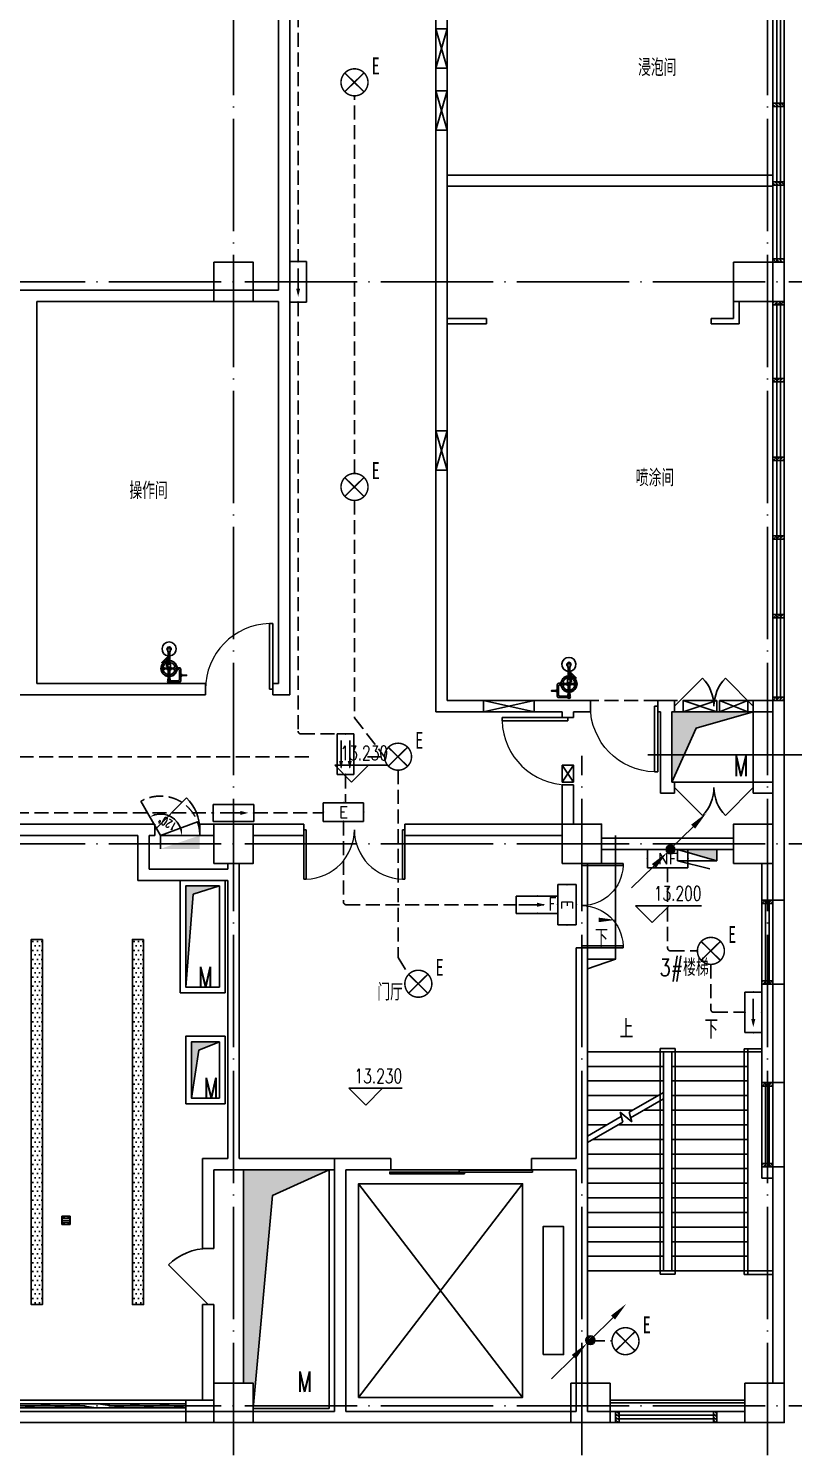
# Model space of a CAD drawing. Extents: x -621157 to 1764546, y -106808 to 741893.
# Drawn here: x 55231 to 68848, y 199256 to 224510 of the extents above; entities that cross this region are included whole.
import ezdxf
from ezdxf.enums import TextEntityAlignment as Align

# ---------------------------------------------------------------- set-up
doc = ezdxf.new("R2010")
doc.units = 0
doc.header["$LTSCALE"] = 1000
doc.header["$MEASUREMENT"] = 0
for name, pattern in [('DASH', [0.35, 0.25, -0.1]), ('XREF-A-101-平面图_t3$0$DASH', [0.35, 0.25, -0.1]), ('XREF-A-101-平面图_t3$0$DOTE', [2.42, 2, -0.2, 0.02, -0.2])]:
    doc.linetypes.add(name, pattern=pattern)
for name, color, linetype in [('0-底图', 7, 'Continuous'), ('E-EQUIP-LGT', 3, 'Continuous'), ('EQUIP-照明', 3, 'Continuous'), ('T-EQUP-JT', 7, 'Continuous'), ('TEL_TEXT', 7, 'Continuous'), ('WIRE-应急', 4, 'DASH'), ('WIRE-照明', 4, 'Continuous'), ('XREF-A-101-平面图_t3$0$1212121', 8, 'Continuous'), ('XREF-A-101-平面图_t3$0$A-COLUMN', 8, 'Continuous'), ('XREF-A-101-平面图_t3$0$A-DIM_ELEV', 8, 'Continuous'), ('XREF-A-101-平面图_t3$0$A-DOTE', 8, 'Continuous'), ('XREF-A-101-平面图_t3$0$A-GROUND', 8, 'Continuous'), ('XREF-A-101-平面图_t3$0$A-LEAD-AROW', 8, 'Continuous'), ('XREF-A-101-平面图_t3$0$A-PUB_HATCH', 8, 'Continuous'), ('XREF-A-101-平面图_t3$0$A-RAIL', 8, 'Continuous'), ('XREF-A-101-平面图_t3$0$A-ROOM-CH', 8, 'Continuous'), ('XREF-A-101-平面图_t3$0$A-SEE', 8, 'Continuous'), ('XREF-A-101-平面图_t3$0$A-STAIR', 8, 'Continuous'), ('XREF-A-101-平面图_t3$0$A-WALL', 8, 'Continuous'), ('XREF-A-101-平面图_t3$0$A-WALL-FILL', 8, 'Continuous'), ('XREF-A-101-平面图_t3$0$A-WINDOW', 8, 'Continuous'), ('XREF-A-101-平面图_t3$0$DIM_SYMB', 8, 'Continuous'), ('XREF-A-101-平面图_t3$0$EQUIP_消火栓', 8, 'Continuous'), ('XREF-A-101-平面图_t3$0$HANDRAIL', 8, 'Continuous'), ('XREF-A-101-平面图_t3$0$I-WALL-GYPSUM', 8, 'Continuous'), ('XREF-A-101-平面图_t3$0$M-HOLE', 8, 'Continuous'), ('XREF-A-101-平面图_t3$0$P-EQUIPMENT', 8, 'Continuous'), ('XREF-A-101-平面图_t3$0$PUB_TEXT', 8, 'Continuous'), ('XREF-A-101-平面图_t3$0$STAIR', 8, 'Continuous'), ('XREF-A-101-平面图_t3$0$家具-实验室家具', 8, 'Continuous'), ('XREF-A-101-平面图_t3$0$水-尺寸', 8, 'Continuous'), ('设备-照明', 3, 'Continuous')]:
    doc.layers.add(name, color=color, linetype=linetype)
doc.styles.add('_TEL_DIM', font='SIMPLEX', dxfattribs={"width": 0.8, "height": 3.5, "bigfont": 'HZTXT'})
doc.styles.get("Standard").update_dxf_attribs({"font": 'romans.shx', "bigfont": 'HZDXC.SHX'})
doc.styles.add('STYLE1', font='simhei.ttf')
doc.styles.add('XREF-A-101-平面图_t3$0$-HZDXCROMANS', font='ROMANS.shx', dxfattribs={"bigfont": 'HZDXC.shx'})
doc.styles.add('XREF-A-101-平面图_t3$0$_TCH_DIM', font='SIMPLEX', dxfattribs={"bigfont": 'GBCBIG'})
doc.styles.add('XREF-A-101-平面图_t3$0$A-DIM_T3', font='SIMPLEX', dxfattribs={"width": 0.705882, "bigfont": 'GBCBIG'})
doc.styles.add('XREF-A-101-平面图_t3$0$A-STANDARD', font='SIMPLEX', dxfattribs={"bigfont": 'GBCBIG'})
doc.styles.add('XREF-A-101-平面图_t3$0$hzdxcROMANS', font='ROMANS', dxfattribs={"width": 0.8, "bigfont": 'HZDXC'})
doc.dimstyles.new('XREF-A-101-平面图_t3$0$A-DIM-ANGLE-50', dxfattribs={"dimscale": 50, "dimtxt": 2.975, "dimasz": 2, "dimexe": 2.5, "dimexo": 3, "dimgap": 1, "dimtad": 3, "dimdec": 0, "dimzin": 0, "dimdsep": 46, "dimtxsty": 'XREF-A-101-平面图_t3$0$A-DIM_T3', "dimcen": 0.09, "dimclrt": 7, "dimazin": 2, "dimtfac": 1, "dimtdec": 0, "dimtix": 1, "dimtmove": 2, "dimatfit": 3, "dimfxl": 0, "dimtolj": 1, "dimtzin": 0, "dimarcsym": 0})

# ---------------------------------------------------------------- blocks, each defined once
blk = doc.blocks.new('XREF-A-101-平面图_t3$0$G$C869EB286')
at = {"layer": 'XREF-A-101-平面图_t3$0$A-WINDOW'}
h = blk.add_hatch(dxfattribs=at)
h.set_pattern_fill('ANSI31', color=256, scale=25)
h.set_pattern_definition([(45, (-143.957, -89940), (-28.0633, 28.0633), [])])
h.paths.add_polyline_path([(0, 60), (200, 60), (200, 0), (0, 0)])
blk.add_lwpolyline([(0, 60), (200, 60), (200, 0), (0, 0)], close=True, dxfattribs=at)
blk = doc.blocks.new('XREF-A-101-平面图_t3$0$柱网3F')
at = {"layer": 'XREF-A-101-平面图_t3$0$A-COLUMN'}
for points in [[(56650, -20350), (57350, -20350), (57350, -19650), (56650, -19650)], [(65900, -20350), (66600, -20350), (66600, -19650), (65900, -19650)], [(56650, -30350), (57350, -30350), (57350, -29650), (56650, -29650)], [(62850, -30350), (63550, -30350), (63550, -29650), (62850, -29650)], [(65900, -30350), (66600, -30350), (66600, -29650), (65900, -29650)], [(56650, -39600), (56650, -40300), (57350, -40300), (57350, -39600)], [(63000, -39600), (63000, -40300), (63700, -40300), (63700, -39600)], [(66100, -39600), (66100, -40300), (66800, -40300), (66800, -39600)]]:
    blk.add_lwpolyline(points, close=True, dxfattribs=at)
blk = doc.blocks.new('XREF-A-101-平面图_t3$0$G$C979D3256')
at = {"layer": 'XREF-A-101-平面图_t3$0$DIM_SYMB'}
for points in [[(-2525, 6430, 0, 0, 0), (-2525, 5560, 80, 0, 0), (-2525, 5260, 0, 0, 0)], [(-1025, 6430, 0, 0, 0), (-1025, 1150, 0, 0, 0), (-2525, 1150, 0, 0, 0), (-2525, 4700, 80, 0, 0), (-2525, 5000, 0, 0, 0)]]:
    blk.add_lwpolyline(points, format="xyseb", dxfattribs=at)
at = {"layer": 'XREF-A-101-平面图_t3$0$HANDRAIL'}
for p, q in [((-410, 2336), (-410, 6349)), ((-410, 6349), (-350, 6349)), ((-350, 2336), (-350, 6349)), ((-410, 2336), (-350, 2336))]:
    blk.add_line(p, q, dxfattribs=at)
blk.add_lwpolyline([(-350, 6300), (-100, 6300), (-100, 6349), (-350, 6349)], close=True, dxfattribs=at)
blk.add_lwpolyline([(-350, 2336), (100, 2336), (100, 2400), (-350, 2400)], dxfattribs=at)
at = {"layer": 'XREF-A-101-平面图_t3$0$STAIR'}
for p, q in [((-1640, 6360), (-1910, 6360)), ((-1910, 6360), (-1910, 2340)), ((-1640, 2340), (-1640, 6360)), ((-3200, 6300), (-3200, 4798)), ((-1850, 6300), (-3200, 6300)), ((-1850, 6300), (-1700, 6300)), ((-1850, 6300), (-1850, 5577)), ((-1700, 6300), (-1850, 6300)), ((-1850, 6300), (-1850, 2400)), ((-1700, 2400), (-1700, 6300)), ((-1700, 6300), (-350, 6300)), ((-1700, 2400), (-1700, 6300)), ((-350, 2400), (-350, 6300)), ((-1850, 6040), (-3200, 6040)), ((-1700, 6040), (-350, 6040)), ((-1850, 5780), (-3200, 5780)), ((-1850, 5577), (-2461, 5225)), ((-1700, 5780), (-350, 5780)), ((-1950, 5520), (-3200, 5520)), ((-1850, 5462), (-2434, 5125)), ((-1850, 5462), (-1850, 2400)), ((-1700, 5520), (-350, 5520)), ((-2400, 5260), (-3200, 5260)), ((-2599, 5145), (-3200, 4798)), ((-2414, 5053), (-2620, 5225)), ((-2620, 5225), (-2572, 5045)), ((-2461, 5225), (-2414, 5053)), ((-1850, 5260), (-2200, 5260)), ((-1700, 5260), (-350, 5260)), ((-2572, 5045), (-3200, 4683)), ((-2850, 5000), (-3200, 5000)), ((-1850, 5000), (-2650, 5000)), ((-1700, 5000), (-350, 5000)), ((-3200, 4683), (-3200, 2400)), ((-1850, 4740), (-3100, 4740)), ((-1700, 4740), (-350, 4740)), ((-1850, 4480), (-3200, 4480)), ((-1700, 4480), (-350, 4480)), ((-1850, 4220), (-3200, 4220)), ((-1700, 4220), (-350, 4220)), ((-1850, 3960), (-3200, 3960)), ((-1700, 3960), (-350, 3960)), ((-1850, 3700), (-3200, 3700)), ((-1700, 3700), (-350, 3700)), ((-1850, 3440), (-3200, 3440)), ((-1700, 3440), (-350, 3440)), ((-1850, 3180), (-3200, 3180)), ((-1700, 3180), (-350, 3180)), ((-1850, 2920), (-3200, 2920)), ((-1700, 2920), (-350, 2920)), ((-1850, 2660), (-3200, 2660)), ((-1700, 2660), (-350, 2660)), ((-1850, 2400), (-3200, 2400)), ((-1910, 2340), (-1640, 2340)), ((-1850, 2400), (-1700, 2400)), ((-1700, 2400), (-350, 2400))]:
    blk.add_line(p, q, dxfattribs=at)
blk.add_lwpolyline([(-350, 6300), (-100, 6300)], dxfattribs=at)
at = {"layer": 'XREF-A-101-平面图_t3$0$PUB_TEXT', "style": 'XREF-A-101-平面图_t3$0$_TCH_DIM'}
for s, p in [('上', (-2629, 6535)), ('下', (-1120, 6535))]:
    blk.add_text(s, height=338, dxfattribs=at).set_placement(p)
blk = doc.blocks.new('XREF-A-101-平面图_t3$0$ROOM')
at = {"layer": 'XREF-A-101-平面图_t3$0$A-ROOM-CH', "style": 'XREF-A-101-平面图_t3$0$-HZDXCROMANS', "width": 0.6}
for tag, p in [('中文房间名称', (0, -1000)), ('英文房间名称', (0, -1500))]:
    blk.add_attdef(tag, text='', height=300, dxfattribs=at).set_placement(p, align=Align.CENTER)
blk = doc.blocks.new('*D25269')
at = {"layer": 'Defpoints', "color": 0}
for p in [(453, 823), (240, 700), (240, 454), (484, 409)]:
    blk.add_point(p, dxfattribs=at)
at = {"layer": 'XREF-A-101-平面图_t3$0$水-尺寸', "color": 0, "linetype": 'ByBlock', "lineweight": -2}
for p, q in [((583, 898), (677, 952)), ((240, 304), (240, 195))]:
    blk.add_line(p, q, dxfattribs=at)
blk.add_arc((240, 700), 380, 285.1271, 14.8729, dxfattribs=at)
at = {"layer": 'XREF-A-101-平面图_t3$0$水-尺寸', "color": 0}
for points in [[(623, 804), (592, 791), (569, 890)], [(337, 350), (341, 317), (240, 320)]]:
    blk.add_solid(points, dxfattribs=at)
at = {"layer": 'XREF-A-101-平面图_t3$0$水-尺寸', "color": 7, "insert": (461, 572), "char_height": 148.8, "attachment_point": 5, "rotation": 60, "style": 'XREF-A-101-平面图_t3$0$A-DIM_T3'}
blk.add_mtext('\\A1;120%%d', dxfattribs=at)
blk = doc.blocks.new('XREF-A-101-平面图_t3$0$$TWTSYS$00000508')
for p, q in [((-0.5, 0.5), (0.324, 1.224)), ((-0.5, 0.5), (-0.5, -0.5)), ((-0.5, -0.5), (0.5, 0.5)), ((0.5, 0.5), (-0.5, 0.5)), ((0.5, -0.5), (0.5, 0.5)), ((-0.5, -0.5), (0.5, -0.5))]:
    blk.add_line(p, q)
blk.add_solid([(0.5, -0.5), (0.5, 0.5), (-0.5, -0.5)])
blk = doc.blocks.new('XREF-A-101-平面图_t3$0$地漏1')
for p, q in [((-75, -75), (-75, 75)), ((75, 75), (-75, 75)), ((-40, 75), (-40, -75)), ((0, 75), (0, -75)), ((40, 75), (40, -75)), ((75, -75), (75, 75)), ((75, -75), (-75, -75))]:
    blk.add_line(p, q)
blk.add_circle((0, 0), 75)
blk = doc.blocks.new('XREF-A-101-平面图_t3$0$G$C763C4DB6')
at = {"layer": 'XREF-A-101-平面图_t3$0$PUB_TEXT', "zscale": 0.5, "rotation": 270}
blk.add_blockref('XREF-A-101-平面图_t3$0$地漏1', (0, 100000), dxfattribs=at)
blk = doc.blocks.new('XREF-A-101-平面图_t3$0$轴网(3)')
at = {"layer": 'XREF-A-101-平面图_t3$0$A-DOTE', "linetype": 'XREF-A-101-平面图_t3$0$DOTE'}
for p, q in [((57000, -3300), (57000, 43300)), ((66500, -3300), (66500, 43300)), ((-3300, 20000), (69800, 20000)), ((63200, -3300), (63200, 11562.8)), ((-3300, 10000), (69800, 10000)), ((-3300, 0), (69800, 0))]:
    blk.add_line(p, q, dxfattribs=at)
blk = doc.blocks.new('XREF-A-101-平面图_t3$0$Shower_plan')
at = {"layer": 'XREF-A-101-平面图_t3$0$1212121'}
for p, q in [((-20, -112), (-20, -94)), ((-16, -314), (-16, -120)), ((16, -314), (16, -120)), ((20, -112), (20, -94)), ((164, -90), (164, -66)), ((184, -114), (208, -114)), ((212, -177), (208, -177)), ((212, -199), (208, -199)), ((215, -184), (220, -184)), ((215, -193), (220, -193)), ((-94, -290), (-90, -290)), ((-75, -301), (-18, -302)), ((-75, -315), (-22, -315)), ((-34, -355), (-31, -355)), ((-34, -361), (-31, -361)), ((-16, -607), (-16, -396)), ((16, -607), (16, -396)), ((75, -302), (17, -302)), ((75, -316), (22, -316)), ((94, -327), (90, -327)), ((160, -297), (160, -321)), ((184, -274), (208, -274))]:
    blk.add_line(p, q, dxfattribs=at)
for points in [[(-22, -120), (-22, -112), (22, -112), (22, -120)], [(-37, -500), (-34, -500), (-34, -346), (-37, -346)], [(24, -388), (-24, -388), (-24, -338), (-22, -336), (22, -336), (24, -338)]]:
    blk.add_lwpolyline(points, close=True, dxfattribs=at)
for points in [[(143, -321), (184, -321, 0.414214), (208, -297), (208, -90, 0.414214), (184, -66), (23, -66)], [(143, -297), (160, -297, 0.414214), (184, -273), (184, -114, 0.414214), (160, -90), (23, -90)], [(-16, -530), (-128, -419, -1), (-122, -414)], [(-122, -414), (-53, -483, -1)], [(-111, -308, -0.092425), (-109, -301, -0.095768), (-106, -295, -0.100909), (-101, -292, -0.104872), (-94, -290, -0.001591), (-94, -290, -0.100909)], [(-93, -325, -0.034962), (-95, -325, -0.104872), (-101, -324, -0.100909), (-106, -320, -0.095768), (-110, -314, -0.092425), (-111, -308, -0.092425)], [(-37, -491), (-54, -491, -1), (-54, -483), (-37, -483)], [(-45, -491), (-16, -519, -1)], [(-37, -349, 0.153738), (-38, -347), (-43, -347, 0.078248), (-44, -349), (-44, -364, 0.153738), (-43, -367), (-38, -367, 0.153738), (-37, -364)], [(-23, -388), (-23, -395, 0.154019), (-19, -396), (19, -396, 0.154019), (23, -395), (23, -388)], [(92, -292, -0.034962), (94, -292, -0.104872), (100, -293, -0.100909), (106, -297, -0.095768), (109, -303, -0.092425), (110, -310, -0.092425)], [(110, -310, -0.092425), (109, -316, -0.095768), (105, -322, -0.100909), (100, -326, -0.104872), (94, -327, -0.001591), (94, -327, -0.100909)]]:
    blk.add_lwpolyline(points, format="xyb", dxfattribs=at)
for points in [[(212, -177), (214, -177), (215, -179), (215, -198), (214, -199)], [(212, -199), (214, -199), (215, -198), (215, -179), (214, -177)], [(-34, -491), (-28, -491), (-28, -483), (-34, -483)], [(-24, -371), (-31, -371), (-31, -346), (-24, -346)], [(-22, -336), (-22, -314), (22, -314), (22, -336)], [(-31, -657), (-20, -637)], [(20, -637), (31, -657), (16, -684), (-16, -684), (-31, -657)]]:
    blk.add_lwpolyline(points, dxfattribs=at)
for points in [[(221, -201), (229, -201, 0.414214), (231, -199), (231, -194, -0.414214), (232, -193), (313, -193, 0.414214), (313, -192), (313, -185, 0.414214), (313, -184), (232, -184, -0.414214), (231, -183), (231, -177, 0.414214), (229, -176), (221, -176, 0.414214), (220, -177), (220, -199, 0.414214)], [(-106, -308, -0.092425), (-105, -301, -0.095768), (-102, -295, -0.100909), (-96, -292, -0.104872), (-90, -290, -0.104872), (-84, -292, -0.100909), (-79, -296, -0.095768), (-75, -301, -0.092425), (-74, -308, -0.092425), (-75, -315, -0.095768), (-79, -320, -0.100909), (-84, -324, -0.104872), (-90, -325, -0.104872), (-97, -324, -0.100909), (-102, -320, -0.095768), (-105, -314, -0.092425)], [(106, -310, -0.092425), (105, -316, -0.095768), (101, -322, -0.100909), (96, -326, -0.104872), (90, -327, -0.104872), (84, -325, -0.100909), (78, -322, -0.095768), (75, -316, -0.092425), (74, -309, -0.092425), (75, -303, -0.095768), (78, -297, -0.100909), (84, -293, -0.104872), (90, -292, -0.104872), (96, -293, -0.100909), (101, -297, -0.095768), (105, -303, -0.092425)], [(-20, -657), (-20, -607), (20, -607), (20, -657, -1)]]:
    blk.add_lwpolyline(points, format="xyb", close=True, dxfattribs=at)
for centre, radius in [((0, -78), 26.3), ((0, -78), 16.4), ((-60, -481), 3.91)]:
    blk.add_circle(centre, radius, dxfattribs=at)
for centre, radius, start, end in [((0, -309), 144, 96.5663, 263.4343), ((0, -309), 139, 96.804, 263.1966), ((0, -309), 111, 98.3801, 261.6205), ((0, -309), 144, 276.5663, 83.4343), ((0, -309), 139, 276.804, 83.1966), ((0, -309), 111, 278.6256, 81.375), ((0, -309), 36, 116.7475, 168.6934), ((0, -309), 36, 190.3072, 231.764), ((0, -309), 18.8, 149.7809, 195.9711), ((0, -309), 36, 10.3072, 62.4104), ((0, -309), 18.8, 344.0295, 27.2237), ((0, -309), 36, 308.7702, 348.6934), ((0, -657), 125, 97.5816, 82.419), ((0, -657), 37.5, 121.3804, 58.6121)]:
    blk.add_arc(centre, radius, start, end, dxfattribs=at)
blk = doc.blocks.new('XREF-A-101-平面图_t3$0$G$C45C07046')
at = {"layer": 'XREF-A-101-平面图_t3$0$家具-实验室家具', "color": 252, "xscale": -1, "rotation": 179.9999999870604}
blk.add_blockref('XREF-A-101-平面图_t3$0$Shower_plan', (155853, 212810), dxfattribs=at)
at = {"layer": 'XREF-A-101-平面图_t3$0$家具-实验室家具', "color": 252, "rotation": 179.9990564735531}
blk.add_blockref('XREF-A-101-平面图_t3$0$Shower_plan', (162969, 212535), dxfattribs=at)
blk = doc.blocks.new('XREF-A-101-平面图_t3$0$WINDOW2DLIB$SYSLIB$00000001')
at = {"color": 0}
for points in [[(-0.5, 0.5), (-0.5, -0.5)], [(-0.5, 0.5), (0.5, 0.5)], [(0.5, -0.5), (0.5, 0.5)], [(0.5, 0.1667), (-0.5, 0.1667)], [(0.5, -0.1667), (-0.5, -0.1667)], [(-0.5, -0.5), (0.5, -0.5)]]:
    blk.add_lwpolyline(points, dxfattribs=at)
blk = doc.blocks.new('XREF-A-101-平面图_t3$0$DOOR2DLIB$SYSLIB$00000108')
at = {"color": 0}
for p, q in [((-0.5, 0), (-0.5, 0.4875)), ((-0.475, 0.4875), (-0.5, 0.4875)), ((-0.475, 0), (-0.475, 0.4875)), ((0.475, 0), (0.475, 0.4875)), ((0.475, 0.4875), (0.5, 0.4875)), ((0.5, 0), (0.5, 0.4875)), ((-0.5, 0), (-0.475, 0)), ((0.5, 0), (0.475, 0))]:
    blk.add_line(p, q, dxfattribs=at)
at = {"color": 0, "lineweight": 13}
for centre, start, end in [((-0.4875, 0), 0, 88.53072), ((0.4875, 0), 91.46928, 180)]:
    blk.add_arc(centre, 0.4875, start, end, dxfattribs=at)
blk = doc.blocks.new('*U25219')
at = {"color": 0}
blk.add_line((-1250, 100), (1250, 100), dxfattribs=at)
for points in [[(59, 170), (-1270, 170), (-1270, 140), (59, 140)], [(1270, 110), (-32, 110), (-32, 140), (1270, 140)]]:
    blk.add_lwpolyline(points, close=True, dxfattribs=at)
blk = doc.blocks.new('*U25218')
at = {"color": 0, "xscale": 0.0004, "yscale": 0.0004, "zscale": 0.0004}
blk.add_blockref('*U25219', (0, 0), dxfattribs=at)
blk = doc.blocks.new('XREF-A-101-平面图_t3$0$WINDOW2DLIB$SYSLIB$00000012')
at = {"color": 0}
for points in [[(-0.5, 0.5), (-0.5, -0.5)], [(0.5, 0.5), (-0.5, 0.5)], [(0.5, -0.5), (0.5, 0.5)], [(-0.5, 0.1667), (0.5, 0.1667)], [(-0.3839, -0.1667), (-0.448, 0.1667)], [(-0.3159, -0.1667), (-0.38, 0.1667)], [(-0.2479, -0.1667), (-0.312, 0.1667)], [(-0.1799, -0.1667), (-0.244, 0.1667)], [(-0.1119, -0.1667), (-0.176, 0.1667)], [(-0.0439, -0.1667), (-0.108, 0.1667)], [(0.0241, -0.1667), (-0.04, 0.1667)], [(0.0921, -0.1667), (0.028, 0.1667)], [(0.16, -0.1667), (0.0959, 0.1667)], [(0.228, -0.1667), (0.1639, 0.1667)], [(0.296, -0.1667), (0.2319, 0.1667)], [(0.364, -0.1667), (0.2999, 0.1667)], [(0.432, -0.1667), (0.3679, 0.1667)], [(0.5, -0.1667), (0.4359, 0.1667)], [(-0.4519, -0.1667), (-0.5, 0.0836)], [(-0.5, -0.1667), (0.5, -0.1667)], [(0.5, -0.5), (-0.5, -0.5)]]:
    blk.add_lwpolyline(points, dxfattribs=at)
blk = doc.blocks.new('XREF-A-101-平面图_t3$0$DOOR2DLIB$SYSLIB$00000107')
at = {"color": 0}
for p, q in [((0.45, 0.975), (0.5, 0.975)), ((0.45, 0), (0.45, 0.975)), ((0.5, 0), (0.5, 0.975)), ((0.5, 0), (0.45, 0))]:
    blk.add_line(p, q, dxfattribs=at)
at = {"color": 0, "lineweight": 13}
blk.add_arc((0.475, 0), 0.975, 91.4693, 180, dxfattribs=at)
blk = doc.blocks.new('XREF-A-101-平面图_t3$0$DOOR2DLIB$SYSLIB$00000101')
at = {"color": 0}
blk.add_line((0.5, 0), (-0.207, 0.707), dxfattribs=at)
blk.add_arc((0.5, 0), 1, 135, 180, dxfattribs=at)
blk = doc.blocks.new('XREF-A-101-平面图_t3$0$DOOR2DLIB$SYSLIB$00000103')
at = {"color": 0}
for p, q in [((-0.5, 0), (-0.146, 0.354)), ((0.5, 0), (0.146, 0.354))]:
    blk.add_line(p, q, dxfattribs=at)
for centre, start, end in [((-0.5, 0), 0, 45), ((0.5, 0), 135, 180)]:
    blk.add_arc(centre, 0.5, start, end, dxfattribs=at)
blk = doc.blocks.new('HC002633132082')
at = {"layer": 'EQUIP-照明', "color": 0, "linetype": 'Continuous', "const_width": 0.267}
blk.add_lwpolyline([(-2.37, 0, 1), (2.43, 0, 1)], format="xyb", close=True, dxfattribs=at)
for points in [[(-1.7, 1.67), (1.7, -1.67)], [(-1.7, -1.67), (-1.7, -1.67), (1.7, 1.67)]]:
    blk.add_lwpolyline(points, dxfattribs=at)
at = {"layer": 'EQUIP-照明', "color": 0}
blk.add_point((0, 0), dxfattribs=at)
at = {"color": 0, "width": 0.7}
blk.add_attdef('PSFHATT', (4.48, -2.4), '', height=0.025, dxfattribs=at)
at = {"layer": 'EQUIP-照明', "color": 0, "style": 'STYLE1', "width": 0.7}
blk.add_text('E', height=3, dxfattribs=at).set_placement((3.81, 1.42), align=Align.CENTER)
at = {"layer": 'EQUIP-照明', "color": 0, "style": '_TEL_DIM', "flags": 1}
blk.add_attdef('A', text='', height=0.0001, dxfattribs=at).set_placement((0.03, 0), align=Align.MIDDLE_CENTER)
blk = doc.blocks.new('HC002631130701')
at = {"layer": 'WIRE-照明', "color": 0}
for p, q in [((-3.6, 3), (3.6, 3)), ((-3.6, 0), (-3.6, 3)), ((3.6, 3), (3.6, 0)), ((3.6, 0), (-3.6, 0)), ((-2.4, 1.5), (1.2, 1.5))]:
    blk.add_line(p, q, dxfattribs=at)
for p in [(0, 3), (-3.6, 1.5), (0, 0), (3.6, 1.5)]:
    blk.add_point(p, dxfattribs=at)
blk.add_solid([(1.2, 1.86), (2.64, 1.5), (1.2, 1.14)], dxfattribs=at)
at = {"color": 0, "width": 0.7}
blk.add_attdef('PSFHATT', (3.62, 0), '', height=0.025, dxfattribs=at)
at = {"layer": 'TEL_TEXT', "color": 0, "style": '_TEL_DIM', "flags": 1}
blk.add_attdef('A', text='', height=0.0001, dxfattribs=at).set_placement((0, 3), align=Align.MIDDLE_CENTER)
blk = doc.blocks.new('HC002649110740')
at = {"layer": 'EQUIP-照明', "color": 0}
for p, q in [((3.6, 3.3), (-3.6, 3.3)), ((-3.6, 3.3), (-3.6, 0)), ((3.6, 0), (3.6, 3.3)), ((-3.6, 0), (3.6, 0))]:
    blk.add_line(p, q, dxfattribs=at)
for p in [(0, 3.3), (-3.6, 1.65), (0, 0), (3.6, 1.65)]:
    blk.add_point(p, dxfattribs=at)
at = {"color": 0, "width": 0.7}
blk.add_attdef('PSFHATT', (9.31, 0), '', height=0.025, dxfattribs=at)
at = {"layer": 'EQUIP-照明', "color": 0, "style": '_TEL_DIM'}
blk.add_attdef('$TEXT$', text='', height=2, dxfattribs=at).set_placement((0, 1.65), align=Align.MIDDLE_CENTER)
at = {"layer": 'EQUIP-照明', "color": 0, "style": '_TEL_DIM', "flags": 1}
blk.add_attdef('A', text='', height=0.0001, dxfattribs=at).set_placement((0, 0), align=Align.MIDDLE_CENTER)
blk = doc.blocks.new('HC002651110953')
at = {"layer": 'E-EQUIP-LGT', "color": 0}
for p, q in [((-7.2, 1.5), (-7.2, -1.5)), ((0, 1.5), (-7.2, 1.5)), ((-6, 0.74), (-1.2, 0.74)), ((0, -1.5), (0, 1.5)), ((-7.2, -1.5), (0, -1.5)), ((-6, -0.8), (-1.2, -0.8))]:
    blk.add_line(p, q, dxfattribs=at)
for p in [(-7.2, 0), (0, 0)]:
    blk.add_point(p, dxfattribs=at)
for points in [[(-2.4, 0.38), (-0.96, 0.74), (-2.4, 1.1)], [(-2.4, -1.16), (-0.96, -0.8), (-2.4, -0.44)]]:
    blk.add_solid(points, dxfattribs=at)
at = {"color": 0, "width": 0.7}
blk.add_attdef('PSFHATT', (0.02, -1.5), '', height=0.025, dxfattribs=at)
at = {"layer": 'E-EQUIP-LGT', "color": 0, "style": '_TEL_DIM', "flags": 1}
for tag in ['A', 'REMARK']:
    blk.add_attdef(tag, text='', height=0.0001, dxfattribs=at).set_placement((-3.6, -1.5), align=Align.MIDDLE_CENTER)
blk = doc.blocks.new('$Equip$00002831')
at = {"color": 3, "linetype": 'Continuous'}
for p, q in [((0.699, 0.292), (-0.701, 0.292)), ((-0.701, 0.292), (-0.701, -0.292)), ((0.699, -0.292), (0.699, 0.292)), ((-0.701, -0.292), (0.699, -0.292)), ((0.233, -0.001), (-0.608, -0.001))]:
    blk.add_line(p, q, dxfattribs=at)
for p in [(0.027, 0.292), (-0.701, 0), (0.027, -0.292), (0.699, 0)]:
    blk.add_point(p, dxfattribs=at)
blk.add_solid([(0, -0.071), (0.28, -0.001), (0, 0.069)], dxfattribs=at)
at = {"color": 3, "linetype": 'Continuous', "width": 0.8}
blk.add_text('F', height=0.438, dxfattribs=at).set_placement((0.382, -0.193))
at = {"color": 3, "linetype": 'Continuous', "style": '_TEL_DIM', "flags": 1}
blk.add_attdef('A', text='', height=0.00002, dxfattribs=at).set_placement((0.027, 0.292), align=Align.MIDDLE_CENTER)
blk = doc.blocks.new('*X14702')
at = {"color": 0, "linetype": 'Continuous'}
for p, q in [((192.59, 446.72), (193.93, 448.06)), ((192.65, 447.21), (193.44, 448)), ((192.67, 446.38), (194.27, 447.98)), ((192.81, 446.1), (194.55, 447.84)), ((193.01, 445.87), (194.78, 447.64)), ((193.27, 445.7), (194.95, 447.39)), ((193.58, 445.59), (195.06, 447.07)), ((193.98, 445.57), (195.08, 446.67))]:
    blk.add_line(p, q, dxfattribs=at)
blk = doc.blocks.new('HC001445')
at = {"color": 4, "linetype": 'Continuous'}
for p, q in [((0.13, 0.06), (3.24, 3.23)), ((-5.47, -5.53), (-2.36, -2.36))]:
    blk.add_line(p, q, dxfattribs=at)
for points in [[(3.24, 3.23, 0.8, 0, 0), (5.19, 5.12, 0, 0, 0)], [(-2.36, -2.36, 0.8, 0, 0), (-0.41, -0.47, 0, 0, 0)]]:
    blk.add_lwpolyline(points, format="xyseb", dxfattribs=at)
blk.add_circle((0, 0), 0.625, dxfattribs=at)
at = {"color": 4, "linetype": 'Continuous', "xscale": 0.5, "yscale": 0.5, "zscale": 0.5}
blk.add_blockref('*X14702', (-96.92, -223.41), dxfattribs=at)
blk = doc.blocks.new('XREF-A-101-平面图_t3$0$单出口消火栓新-M')
for p, q in [((240, 700), (846.2, 1050)), ((240, 700), (0, 700)), ((479.4, 42.2), (240, 700)), ((240, 0), (240, 700))]:
    blk.add_line(p, q)
at = {"color": 0, "linetype": 'XREF-A-101-平面图_t3$0$DASH'}
blk.add_arc((240, 700), 700, 270, 30, dxfattribs=at)
blk.add_solid([(240, 0), (0, 0), (0, 700)])
at = {"layer": 'XREF-A-101-平面图_t3$0$水-尺寸', "linetype": 'ByBlock'}
dim = blk.add_angular_dim_3p(base=(484.1724, 409.0066), center=(240, 700), p1=(240, 453.7576), p2=(453.2522, 823.1212), dimstyle='XREF-A-101-平面图_t3$0$A-DIM-ANGLE-50', override={"dimtix": 0}, dxfattribs=at)
dim.commit()
dim.dimension.update_dxf_attribs({"geometry": '*D25269', "text_midpoint": (461.2607, 572.2551)})
blk = doc.blocks.new('XREF-A-101-平面图_t3$0$G$C156FCA62')
at = {"layer": 'XREF-A-101-平面图_t3$0$EQUIP_消火栓', "xscale": -700, "yscale": 200, "zscale": 700, "rotation": 180}
blk.add_blockref('XREF-A-101-平面图_t3$0$$TWTSYS$00000508', (65250, 209800), dxfattribs=at)
at = {"layer": 'XREF-A-101-平面图_t3$0$P-EQUIPMENT', "rotation": 89.99999999999987}
blk.add_blockref('XREF-A-101-平面图_t3$0$单出口消火栓新-M', (56400, 209910), dxfattribs=at)
blk = doc.blocks.new('XREF-A-101-平面图_t3$0$G$C646F86AA')
at = {"layer": 'XREF-A-101-平面图_t3$0$EQUIP_消火栓', "xscale": -700, "yscale": 200, "zscale": 700, "rotation": 180}
blk.add_blockref('XREF-A-101-平面图_t3$0$$TWTSYS$00000508', (65250, 209800), dxfattribs=at)
at = {"layer": 'XREF-A-101-平面图_t3$0$P-EQUIPMENT', "rotation": 89.99999999999987}
blk.add_blockref('XREF-A-101-平面图_t3$0$单出口消火栓新-M', (56400, 209910), dxfattribs=at)
blk = doc.blocks.new('XREF-A-101-平面图_t3')
at = {"layer": 'XREF-A-101-平面图_t3$0$A-PUB_HATCH'}
h = blk.add_hatch(color=256, dxfattribs=at)
h.dxf.hatch_style = 1
h.paths.add_polyline_path([(264800, 211100), (265231, 212055), (266250, 212350), (264800, 212350)])
h = blk.add_hatch(color=256, dxfattribs=at)
h.dxf.hatch_style = 1
h.paths.add_polyline_path([(256750, 209250), (256150, 209250), (256150, 207450), (256282, 209102)])
h = blk.add_hatch(dxfattribs=at)
h.set_pattern_fill('DOTS', color=256, scale=50)
h.set_pattern_definition([(0, (14195, 200800), (39.6875, 79.375), [0, -79.375])])
h.paths.add_polyline_path([(253600, 208300), (253400, 208300), (253400, 201800), (253600, 201800)])
h = blk.add_hatch(dxfattribs=at)
h.set_pattern_fill('DOTS', color=256, scale=50)
h.set_pattern_definition([(0, (15995, 200800), (39.6875, 79.375), [0, -79.375])])
h.paths.add_polyline_path([(255400, 208300), (255200, 208300), (255200, 201800), (255400, 201800)])
h = blk.add_hatch(color=256, dxfattribs=at)
h.dxf.hatch_style = 1
h.paths.add_polyline_path([(256750, 206475), (256250, 206475), (256250, 205475), (256382, 206327)])
h = blk.add_hatch(color=256, dxfattribs=at)
h.dxf.hatch_style = 1
h.paths.add_polyline_path([(258700, 204200), (257175, 204200), (257175, 200400), (257350, 200400), (257350, 199950), (257695, 203743)])
at = {"layer": 'XREF-A-101-平面图_t3$0$A-DIM_ELEV'}
for p, q in [((259102, 211100), (258802, 211400)), ((258802, 211400), (259748, 211400)), ((259102, 211100), (259402, 211400)), ((264451, 208599), (264151, 208899)), ((264151, 208899), (265325, 208899)), ((264451, 208599), (264751, 208899)), ((259354, 205350), (259054, 205650)), ((259054, 205650), (260000, 205650)), ((259354, 205350), (259654, 205650))]:
    blk.add_line(p, q, dxfattribs=at)
at = {"layer": 'XREF-A-101-平面图_t3$0$A-GROUND'}
for points in [[(263800, 210150), (263800, 207950), (263300, 207950)], [(263800, 207950), (263300, 207776)]]:
    blk.add_lwpolyline(points, dxfattribs=at)
at = {"layer": 'XREF-A-101-平面图_t3$0$A-LEAD-AROW'}
blk.add_lwpolyline([(263300, 208646, 0, 0, 0), (263800, 208646, 0, 80, 0), (263500, 208646, 0, 0, 0)], format="xyseb", dxfattribs=at)
at = {"layer": 'XREF-A-101-平面图_t3$0$A-RAIL'}
for points in [[(263700, 200100), (266100, 200100)], [(263700, 200050), (266100, 200050)]]:
    blk.add_lwpolyline(points, dxfattribs=at)
at = {"layer": 'XREF-A-101-平面图_t3$0$A-ROOM-CH'}
blk.add_lwpolyline([(271425, 211581), (264373, 211581)], dxfattribs=at)
at = {"layer": 'XREF-A-101-平面图_t3$0$A-SEE', "linetype": 'XREF-A-101-平面图_t3$0$DASH'}
blk.add_lwpolyline([(266600, 225250), (260800, 225250), (260800, 212550), (266600, 212550)], close=True, dxfattribs=at)
at = {"layer": 'XREF-A-101-平面图_t3$0$A-SEE'}
for points in [[(266600, 221900), (260800, 221900), (260800, 221700), (266600, 221700)], [(266800, 207500), (266800, 209000), (266600, 209000), (266600, 207500)], [(266800, 204250), (266800, 205750), (266600, 205750), (266600, 204250)]]:
    blk.add_lwpolyline(points, close=True, dxfattribs=at)
blk.add_lwpolyline([(248350, 199700), (256150, 199700)], dxfattribs=at)
at = {"layer": 'XREF-A-101-平面图_t3$0$A-STAIR'}
for p, q in [((259225, 200150), (262145, 203950)), ((262145, 200150), (259225, 203950))]:
    blk.add_line(p, q, dxfattribs=at)
for points in [[(259225, 200150), (262145, 200150), (262145, 203950), (259225, 203950)], [(262510, 200910), (262875, 200910), (262875, 203190), (262510, 203190)]]:
    blk.add_lwpolyline(points, close=True, dxfattribs=at)
at = {"layer": 'XREF-A-101-平面图_t3$0$A-WALL'}
for p, q in [((257800, 227150), (257800, 219850)), ((258000, 227150), (258000, 219750)), ((260600, 212350), (260600, 225350)), ((260800, 212550), (260800, 225250)), ((250300, 219850), (253400, 219850)), ((253400, 219850), (257800, 219850)), ((258000, 219750), (258000, 212650)), ((253500, 219650), (257800, 219650)), ((253500, 219650), (253500, 212850)), ((257800, 219650), (257800, 212850)), ((253400, 212650), (253200, 212650)), ((256500, 212650), (253400, 212650)), ((256500, 212850), (253500, 212850)), ((257800, 212850), (257700, 212850)), ((258000, 212650), (257700, 212650)), ((262950, 212550), (260800, 212550)), ((263350, 212550), (262950, 212550)), ((264700, 212550), (264550, 212550)), ((264850, 212550), (264700, 212550)), ((266600, 212550), (266250, 212550)), ((266600, 212350), (266600, 212550)), ((262850, 212350), (260600, 212350)), ((262850, 212250), (262850, 212350)), ((263050, 212250), (263050, 212350)), ((263350, 212350), (263050, 212350)), ((264600, 212350), (264550, 212350)), ((264600, 210900), (264600, 212350)), ((264800, 211100), (264800, 212350)), ((264850, 212350), (264800, 212350)), ((266600, 212350), (266250, 212350)), ((262850, 210350), (262850, 211050)), ((263050, 210350), (263050, 211050)), ((264850, 210900), (264600, 210900)), ((264850, 211100), (264800, 211100)), ((266600, 211100), (266250, 211100)), ((266600, 210900), (266250, 210900)), ((266600, 210900), (266600, 211100)), ((249750, 210350), (255400, 210350)), ((249750, 210150), (255300, 210150)), ((255300, 210150), (255300, 209350)), ((255400, 210350), (255600, 210350)), ((255500, 210150), (255600, 210150)), ((255500, 210150), (255500, 209550)), ((256400, 210350), (256650, 210350)), ((256400, 210150), (256650, 210150)), ((256650, 210350), (256650, 210150)), ((257350, 210350), (258250, 210350)), ((257350, 210350), (257350, 210150)), ((257350, 210150), (258250, 210150)), ((260050, 210350), (262850, 210350)), ((260050, 210150), (262850, 210150)), ((262850, 210350), (262850, 210150)), ((262850, 210350), (263050, 210350)), ((263550, 210100), (265900, 210100)), ((263550, 210100), (263550, 209900)), ((263550, 209900), (265900, 209900)), ((265900, 210100), (265900, 209900)), ((256900, 209550), (256900, 209650)), ((256900, 209650), (257100, 209650)), ((257100, 209450), (257100, 209650)), ((255500, 209550), (256900, 209550)), ((257100, 204400), (257100, 209450)), ((255300, 209350), (256900, 209350)), ((256900, 204400), (256900, 209350)), ((256900, 204400), (256450, 204400)), ((256450, 204400), (256450, 202800)), ((257100, 204400), (258800, 204400)), ((258800, 204400), (258800, 204200)), ((257000, 204200), (256650, 204200)), ((256650, 204200), (256650, 202800)), ((257000, 204200), (258800, 204200)), ((256450, 201800), (256450, 200100)), ((256650, 201800), (256650, 200100)), ((256650, 200100), (256450, 200100))]:
    blk.add_line(p, q, dxfattribs=at)
for points in [[(256500, 212650), (256500, 212850)], [(257700, 212650), (257700, 212850)], [(263350, 212350), (263350, 212550)], [(264550, 212350), (264550, 212550)], [(264850, 212350), (264850, 212550)], [(266250, 212350), (266250, 212550)], [(262850, 212250), (263050, 212250)], [(262850, 211050), (263050, 211050)], [(264850, 210900), (264850, 211100)], [(266250, 210900), (266250, 211100)], [(255600, 210350), (255600, 210150)], [(256400, 210350), (256400, 210150)], [(258250, 210350), (258250, 210150)], [(260050, 210350), (260050, 210150)], [(256650, 202800), (256450, 202800)], [(256650, 201800), (256450, 201800)]]:
    blk.add_lwpolyline(points, dxfattribs=at)
at = {"layer": 'XREF-A-101-平面图_t3$0$A-WALL-FILL', "color": 171}
for p, q in [((266600, 219650), (266600, 220350)), ((266800, 219650), (266800, 220350)), ((266600, 209000), (266600, 212550)), ((266800, 209000), (266800, 212550)), ((263300, 209650), (263100, 209650)), ((266400, 209000), (266400, 209650)), ((266400, 209650), (266600, 209650)), ((266600, 209000), (266600, 209650)), ((263100, 208150), (263100, 204400)), ((263300, 208150), (263300, 204300)), ((266400, 205750), (266400, 207500)), ((266600, 205750), (266600, 207500)), ((266600, 205750), (266600, 207500)), ((266800, 205750), (266800, 207500)), ((258800, 204400), (258800, 199900)), ((258800, 204400), (259800, 204400)), ((262300, 204400), (263100, 204400)), ((259000, 204200), (259000, 199900)), ((259000, 204200), (259800, 204200)), ((262300, 204200), (263100, 204200)), ((263100, 204200), (263100, 199900)), ((263300, 204300), (263300, 199900)), ((266400, 204050), (266400, 204250)), ((266600, 204050), (266600, 204250)), ((266600, 200400), (266600, 204250)), ((266800, 200400), (266800, 204250)), ((266400, 204050), (266600, 204050)), ((266600, 200400), (266800, 200400)), ((256150, 200100), (256650, 200100)), ((256650, 200100), (256650, 199900)), ((256150, 199900), (256650, 199900)), ((256150, 199900), (258800, 199900)), ((256150, 199900), (256150, 199700)), ((259000, 199900), (263100, 199900)), ((263300, 199900), (263800, 199900)), ((265600, 199900), (266100, 199900)), ((266100, 199900), (266100, 199700)), ((256150, 199700), (258900, 199700)), ((258900, 199700), (263200, 199700)), ((263200, 199700), (263800, 199700)), ((265600, 199700), (266100, 199700))]:
    blk.add_line(p, q, dxfattribs=at)
for points in [[(266600, 220350), (266800, 220350)], [(266600, 219650), (266800, 219650)], [(266600, 212550), (266800, 212550)], [(263300, 209650), (263100, 209650)], [(266400, 209000), (266600, 209000)], [(266600, 209000), (266800, 209000)], [(263300, 208150), (263100, 208150)], [(266400, 207500), (266600, 207500)], [(266600, 207500), (266800, 207500)], [(266400, 205750), (266600, 205750)], [(266600, 205750), (266800, 205750)], [(259800, 204400), (259800, 204200)], [(262300, 204400), (262300, 204200)], [(266400, 204250), (266600, 204250)], [(266600, 204250), (266800, 204250)], [(256150, 200100), (256150, 199900)], [(263800, 199900), (263800, 199700)], [(265600, 199900), (265600, 199700)]]:
    blk.add_lwpolyline(points, dxfattribs=at)
at = {"layer": 'XREF-A-101-平面图_t3$0$A-WINDOW'}
for p, q in [((263300, 209650), (263300, 208150)), ((266600, 209000), (266800, 209000)), ((266600, 207500), (266800, 207500)), ((266600, 205750), (266800, 205750)), ((266600, 204250), (266800, 204250))]:
    blk.add_line(p, q, dxfattribs=at)
at = {"layer": 'XREF-A-101-平面图_t3$0$I-WALL-GYPSUM'}
for p, q in [((265900, 219650), (265900, 219350)), ((266000, 219650), (265900, 219650)), ((266000, 219650), (266000, 219250)), ((261500, 219350), (260800, 219350)), ((260800, 219250), (260800, 219350)), ((261500, 219250), (260800, 219250)), ((261500, 219250), (261500, 219350)), ((265900, 219350), (265500, 219350)), ((265500, 219250), (265500, 219350)), ((266000, 219250), (265500, 219250))]:
    blk.add_line(p, q, dxfattribs=at)
at = {"layer": 'XREF-A-101-平面图_t3$0$M-HOLE'}
for points in [[(260600, 224500), (260800, 224500), (260800, 223800), (260600, 223800)], [(260600, 223400), (260800, 223400), (260800, 222700), (260600, 222700)], [(260600, 217350), (260800, 217350), (260800, 216650), (260600, 216650)], [(261450, 212350), (262350, 212350), (262350, 212550), (261450, 212550)], [(265000, 212350), (265600, 212350), (265600, 212550), (265000, 212550)], [(265650, 212350), (266150, 212350), (266150, 212550), (265650, 212550)], [(264800, 211100), (264800, 212350), (266250, 212350), (266250, 211100)], [(262850, 211400), (263050, 211400), (263050, 211100), (262850, 211100)], [(256050, 207350), (256850, 207350), (256850, 209350), (256050, 209350)], [(256150, 207450), (256750, 207450), (256750, 209250), (256150, 209250)], [(253600, 208300), (253400, 208300), (253400, 201800), (253600, 201800)], [(255400, 208300), (255200, 208300), (255200, 201800), (255400, 201800)], [(256150, 205375), (256850, 205375), (256850, 206575), (256150, 206575)], [(256250, 205475), (256750, 205475), (256750, 206475), (256250, 206475)]]:
    blk.add_lwpolyline(points, close=True, dxfattribs=at)
for points in [[(260600, 224500), (260800, 223800)], [(260600, 223800), (260800, 224500)], [(260600, 223400), (260800, 222700)], [(260600, 222700), (260800, 223400)], [(260600, 217350), (260800, 216650)], [(260600, 216650), (260800, 217350)], [(261450, 212350), (262350, 212550)], [(262350, 212350), (261450, 212550)], [(265000, 212550), (265600, 212350)], [(265600, 212550), (265000, 212350)], [(265650, 212550), (266150, 212350)], [(266150, 212550), (265650, 212350)], [(264800, 211100), (265231, 212055), (266250, 212350), (264800, 212350), (264800, 211100)], [(263050, 211400), (262850, 211100)], [(262850, 211400), (263050, 211100)], [(256750, 209250), (256150, 209250), (256150, 207450), (256282, 209102), (256750, 209250)], [(256750, 206475), (256250, 206475), (256250, 205475), (256382, 206327), (256750, 206475)], [(258700, 199950), (258700, 204200), (257175, 204200), (257175, 200400), (257350, 200400), (257350, 200000), (257350, 199950), (258700, 199950)], [(258700, 204200), (257175, 204200), (257175, 200400), (257350, 200400), (257350, 199950), (257695, 203743), (258700, 204200)]]:
    blk.add_lwpolyline(points, dxfattribs=at)
for name, p in [('XREF-A-101-平面图_t3$0$G$C156FCA62', (200000, 0)), ('XREF-A-101-平面图_t3$0$G$C646F86AA', (200000, 0)), ('XREF-A-101-平面图_t3$0$G$C646F86AA', (200000, 0)), ('XREF-A-101-平面图_t3$0$G$C45C07046', (100000, 0)), ('XREF-A-101-平面图_t3$0$G$C763C4DB6', (254020, 103300)), ('XREF-A-101-平面图_t3$0$G$C979D3256', (266500, 200000))]:
    blk.add_blockref(name, p)
at = {"layer": 'XREF-A-101-平面图_t3$0$A-COLUMN'}
blk.add_blockref('XREF-A-101-平面图_t3$0$柱网3F', (200000, 240000), dxfattribs=at)
at = {"layer": 'XREF-A-101-平面图_t3$0$A-DOTE'}
blk.add_blockref('XREF-A-101-平面图_t3$0$轴网(3)', (200000, 200000), dxfattribs=at)
at = {"layer": 'XREF-A-101-平面图_t3$0$A-ROOM-CH'}
ref = blk.add_blockref('XREF-A-101-平面图_t3$0$ROOM', (264540, 224663), dxfattribs=at)
ref.add_attrib('中文房间名称', '浸泡间', dxfattribs={"height": 300, "style": 'XREF-A-101-平面图_t3$0$-HZDXCROMANS', "width": 0.8}).set_placement((264540, 223663), align=Align.CENTER)
ref = blk.add_blockref('XREF-A-101-平面图_t3$0$ROOM', (264500, 217362), dxfattribs=at)
ref.add_attrib('中文房间名称', '喷涂间', dxfattribs={"height": 300, "style": 'XREF-A-101-平面图_t3$0$-HZDXCROMANS', "width": 0.8}).set_placement((264500, 216362), align=Align.CENTER)
ref = blk.add_blockref('XREF-A-101-平面图_t3$0$ROOM', (255488, 217135), dxfattribs=at)
ref.add_attrib('中文房间名称', '操作间', dxfattribs={"height": 300, "style": 'XREF-A-101-平面图_t3$0$-HZDXCROMANS', "width": 0.8}).set_placement((255488, 216135), align=Align.CENTER)
ref = blk.add_blockref('XREF-A-101-平面图_t3$0$ROOM', (265017, 208648), dxfattribs=at)
ref.add_attrib('中文房间名称', '3#楼梯', dxfattribs={"height": 300, "style": 'XREF-A-101-平面图_t3$0$-HZDXCROMANS', "width": 0.8}).set_placement((265017, 207648), align=Align.CENTER)
ref = blk.add_blockref('XREF-A-101-平面图_t3$0$ROOM', (259787, 208211), dxfattribs=at)
ref.add_attrib('中文房间名称', '门厅', dxfattribs={"height": 300, "style": 'XREF-A-101-平面图_t3$0$-HZDXCROMANS', "width": 0.8}).set_placement((259787, 207211), align=Align.CENTER)
at = {"layer": 'XREF-A-101-平面图_t3$0$A-WINDOW'}
for name, p, xscale, yscale, zscale, rotation in [('XREF-A-101-平面图_t3$0$WINDOW2DLIB$SYSLIB$00000001', (266700, 223900), 7100.000000004191, 200, 7100.000000004191, 90), ('XREF-A-101-平面图_t3$0$WINDOW2DLIB$SYSLIB$00000001', (266700, 216100), 7100, 200, 7100, 90), ('XREF-A-101-平面图_t3$0$DOOR2DLIB$SYSLIB$00000107', (257100, 212750), -1200, -1200, -1200, 180), ('XREF-A-101-平面图_t3$0$DOOR2DLIB$SYSLIB$00000103', (265550, 212450), -1400, -1400, -1400, 180), ('XREF-A-101-平面图_t3$0$DOOR2DLIB$SYSLIB$00000107', (263950, 212450), -1200, 1200, -1200, 180), ('XREF-A-101-平面图_t3$0$DOOR2DLIB$SYSLIB$00000107', (262950, 211650), 1200, 1200, 1200, 90), ('XREF-A-101-平面图_t3$0$DOOR2DLIB$SYSLIB$00000103', (265550, 211000), -1400, 1400, -1400, 180), ('XREF-A-101-平面图_t3$0$DOOR2DLIB$SYSLIB$00000108', (263200, 208900), -1500, 1500, -1500, 270.0000000000008), ('XREF-A-101-平面图_t3$0$WINDOW2DLIB$SYSLIB$00000001', (266500, 208250), 1500.000000000073, 200, 1500.000000000073, 90), ('XREF-A-101-平面图_t3$0$WINDOW2DLIB$SYSLIB$00000001', (266500, 205000), 1500.000000000073, 200, 1500.000000000073, 90), ('XREF-A-101-平面图_t3$0$DOOR2DLIB$SYSLIB$00000101', (256550, 202300), 1000, -1000, 1000, 270.0000000000008)]:
    blk.add_blockref(name, p, dxfattribs=dict(at, xscale=xscale, yscale=yscale, zscale=zscale, rotation=rotation))
at = {"layer": 'XREF-A-101-平面图_t3$0$A-WINDOW', "xscale": -1}
for p in [(266800, 223120), (266800, 221720), (266800, 220350)]:
    blk.add_blockref('XREF-A-101-平面图_t3$0$G$C869EB286', p, dxfattribs=at)
at = {"layer": 'XREF-A-101-平面图_t3$0$A-WINDOW'}
for p, rotation in [((266800, 219650), 180), ((266800, 218280), 180), ((266800, 216880), 180), ((266800, 215480), 180), ((266800, 214080), 180), ((266800, 212610), 180), ((266800, 212610), 180), ((263800, 199900), 270), ((265540, 199900), 270)]:
    blk.add_blockref('XREF-A-101-平面图_t3$0$G$C869EB286', p, dxfattribs=dict(at, rotation=rotation))
for name, p, xscale, yscale, zscale in [('XREF-A-101-平面图_t3$0$DOOR2DLIB$SYSLIB$00000101', (256000, 210250), -800, 800, -800), ('XREF-A-101-平面图_t3$0$DOOR2DLIB$SYSLIB$00000108', (259150, 210250), -1800, -1800, -1800), ('*U25218', (261050, 204300), 2500, -2500, 2500), ('XREF-A-101-平面图_t3$0$WINDOW2DLIB$SYSLIB$00000012', (252250, 200000), 7800, 200, 7800), ('XREF-A-101-平面图_t3$0$WINDOW2DLIB$SYSLIB$00000001', (264700, 199800), 1800.000000568572, 200, 1800.000000568572)]:
    blk.add_blockref(name, p, dxfattribs=dict(at, xscale=xscale, yscale=yscale, zscale=zscale))
for p in [(266400, 208940), (266400, 207500), (266400, 205690), (266400, 204250)]:
    blk.add_blockref('XREF-A-101-平面图_t3$0$G$C869EB286', p, dxfattribs=at)
at = {"layer": 'XREF-A-101-平面图_t3$0$A-DIM_ELEV', "color": 7, "style": 'XREF-A-101-平面图_t3$0$A-STANDARD', "width": 0.705882}
for s, p in [('13.230', (258901, 211490)), ('13.200', (264478, 208989)), ('13.230', (259153, 205740))]:
    blk.add_text(s, height=255, dxfattribs=at).set_placement(p)
at = {"layer": 'XREF-A-101-平面图_t3$0$A-LEAD-AROW', "color": 7, "style": 'XREF-A-101-平面图_t3$0$A-STANDARD'}
blk.add_text('下', height=320, dxfattribs=at).set_placement((263434, 208162))
at = {"layer": 'XREF-A-101-平面图_t3$0$M-HOLE', "style": 'XREF-A-101-平面图_t3$0$hzdxcROMANS', "width": 0.7}
for p in [(265901, 211203), (256371, 207450), (256471, 205475), (258134, 200250)]:
    blk.add_text('M', height=360, dxfattribs=at).set_placement(p)

msp = doc.modelspace()

# ---------------------------------------------------------------- block references
at = {"layer": '0-底图'}
msp.add_blockref('XREF-A-101-平面图_t3', (-198119, 0), dxfattribs=at)

# ---------------------------------------------------------------- next in the draw order: linework, layer by layer
at = {"layer": 'WIRE-应急'}
for points in [[(60031, 226179), (60031, 220360)], [(61034, 216590), (61034, 223310)], [(61034, 216110), (61034, 212241), (61569, 211550)], [(54374, 211550), (60286, 211550)], [(61265, 211550), (61569, 211550)], [(60875, 211236), (60875, 210730)], [(61809, 211310), (61809, 207977), (61998, 207677)], [(49741, 210550), (58521, 210550)], [(59241, 210550), (60477, 210550)], [(65240, 201157), (65617, 201157)]]:
    msp.add_lwpolyline(points, dxfattribs=at)
for points in [[(60031, 219640), (60031, 212006, 0.414214), (60081, 211956), (60725, 211956)], [(60837, 210400), (60837, 208966, 0.414214), (60887, 208916), (63910, 208916)], [(66606, 209570), (66606, 208145, 0.414214), (66656, 208095), (67136, 208095)], [(67376, 207855), (67376, 207052, 0.414214), (67426, 207002), (67981, 207002)]]:
    msp.add_lwpolyline(points, format="xyb", dxfattribs=at)

# ---------------------------------------------------------------- next in the draw order: block references
at = {"layer": 'EQUIP-照明', "xscale": 528.9785710454919, "yscale": 528.9785710454919, "zscale": 528.9785710454919, "rotation": 359.9999999999999}
msp.add_blockref('$Equip$00002831', (64281, 208916), dxfattribs=at)
at = {"layer": 'T-EQUP-JT', "color": 7, "linetype": 'Continuous', "ltscale": 5, "xscale": -125, "yscale": 125, "zscale": 125, "rotation": 270}
for p in [(66656, 209900), (65231, 201166)]:
    msp.add_blockref('HC001445', p, dxfattribs=at)
at = {"layer": '设备-照明', "xscale": 100, "yscale": 100, "zscale": 100}
for name, p in [('HC002633132082', (61031, 223550)), ('HC002633132082', (61031, 216350)), ('HC002633132082', (61806, 211550)), ('HC002631130701', (58881, 210400)), ('HC002633132082', (67373, 208095)), ('HC002633132082', (62167, 207510)), ('HC002633132082', (65853, 201150))]:
    msp.add_blockref(name, p, dxfattribs=at)
at = {"layer": '设备-照明', "xscale": 100, "yscale": 100, "zscale": 100, "rotation": 270}
for name, p in [('HC002631130701', (59881, 220000)), ('HC002651110953', (60875, 211236)), ('HC002631130701', (67981, 207002))]:
    msp.add_blockref(name, p, dxfattribs=at)
at = {"layer": '设备-照明'}
ref = msp.add_blockref('HC002649110740', (60837, 210400), dxfattribs=dict(at, xscale=100, yscale=100, zscale=100))
ref.add_attrib('$TEXT$', 'E', dxfattribs={"layer": '0', "color": 0, "height": 200, "style": '_TEL_DIM'}).set_placement((60837, 210565), align=Align.MIDDLE_CENTER)
ref = msp.add_blockref('HC002649110740', (66606, 209570), dxfattribs=dict(at, xscale=100, yscale=100, zscale=100))
ref.add_attrib('$TEXT$', 'NF', dxfattribs={"layer": '0', "color": 0, "height": 200, "style": '_TEL_DIM'}).set_placement((66606, 209735), align=Align.MIDDLE_CENTER)
ref = msp.add_blockref('HC002649110740', (64651, 208916), dxfattribs=dict(at, xscale=100, yscale=100, zscale=100, rotation=270))
ref.add_attrib('$TEXT$', 'E', dxfattribs={"layer": '0', "color": 0, "height": 200, "rotation": 270, "style": '_TEL_DIM'}).set_placement((64816, 208916), align=Align.MIDDLE_CENTER)

doc.saveas('drawing.dxf')
